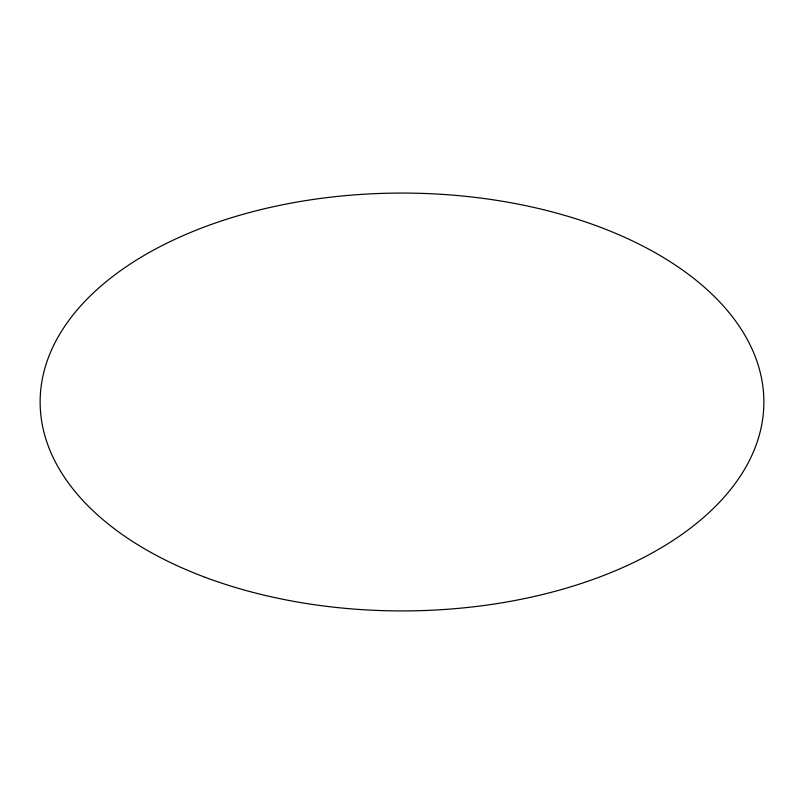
<?xml version="1.0" encoding="UTF-8"?>
<svg xmlns="http://www.w3.org/2000/svg" width="804" height="804" viewBox="0 0 804 804"><rect width="100%" height="100%" fill="white"/><g stroke="black" fill="none" stroke-linecap="round" stroke-linejoin="round"><path stroke-width="1.21" d="M205.271 577.352A361.87 208.929 0 0 0 763.398 412.683A361.87 208.929 0 0 0 237.331 215.954A361.87 208.929 0 0 0 205.271 577.352"/></g></svg>
